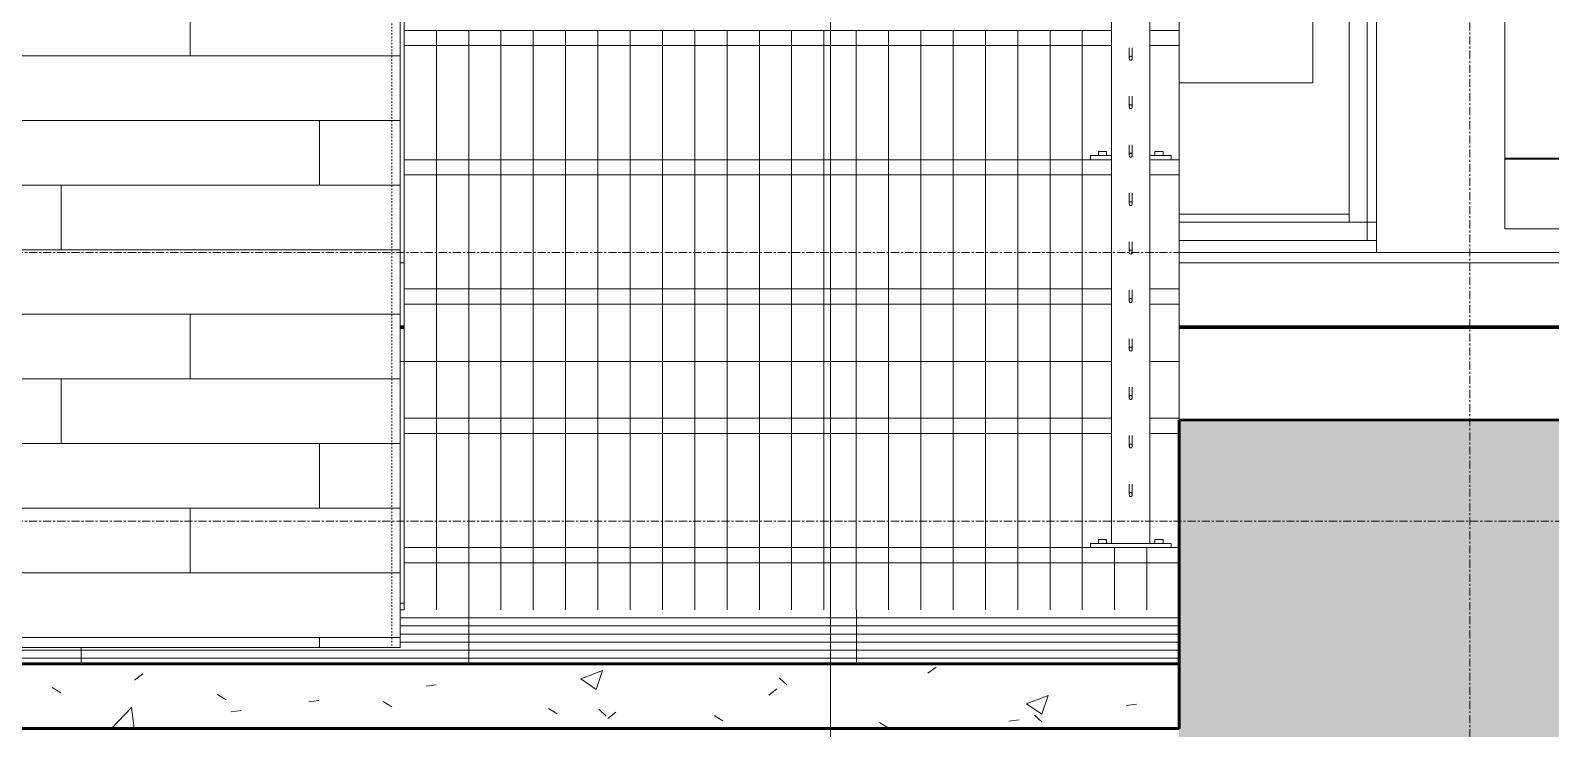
# Model space of a CAD drawing. Header units: inches. Extents: x -9021 to -7183, y -226 to 478.
# Drawn here: x -8715.7 to -8621.6, y -120.8 to -77.6 of the extents above; entities that cross this region are included whole.
import ezdxf

# ---------------------------------------------------------------- set-up
doc = ezdxf.new("R2010")
doc.units = ezdxf.units.IN
doc.header["$MEASUREMENT"] = 0
doc.linetypes.add('Dash 1_16_', pattern=[0.12499999999999999, 0.06249999999999999, -0.06249999999999999])
doc.linetypes.add('Grid Line 1_2_', pattern=[0.8749999999999999, 0.4999999999999999, -0.125, 0.125, -0.125])
for name, color, linetype, lineweight in [('A-DETL-1', 90, 'Dash 1_16_', 9), ('A-DOOR', 31, 'Continuous', 18), ('A-DOOR-1', 31, 'Continuous', 9), ('A-DOOR-FRAM', 31, 'Continuous', 9), ('A-FLOR-HRAL', 11, 'Continuous', 9), ('A-FLOR-LEVL-1', 51, 'Grid Line 1_2_', 9), ('A-FLOR-PATT-1', 8, 'Continuous', 9), ('A-GLAZ', 151, 'Continuous', 18), ('A-GLAZ-1', 151, 'Continuous', 9), ('A-GLAZ-2', 151, 'Dash 1_16_', 9), ('A-WALL', 113, 'Continuous', 18), ('A-WALL-PATT-1', 111, 'Continuous', 9), ('C-TOPO', 7, 'Continuous', 9), ('C-TOPO-1', 7, 'Continuous', 60), ('C-TOPO-MAJR', 7, 'Continuous', 80), ('G-ANNO-SYMB-1', 111, 'Continuous', 9), ('S-FNDN', 32, 'Continuous', 18), ('S-FNDN-1', 32, 'Continuous', 9), ('S-FNDN-2', 32, 'Continuous', 60), ('S-GRID-1', 1, 'Grid Line 1_2_', 9), ('S-STRS', 31, 'Continuous', 9)]:
    doc.layers.add(name, color=color, linetype=linetype, lineweight=lineweight)
pattern_1 = [(90, (-8716.569, -117.625), (-2, 1.224646799147353e-16), [])]

# ---------------------------------------------------------------- blocks, each defined once
blk = doc.blocks.new('Railing - 2_ x 1_2_ 2-1997081-BUILDING ELEVATION - NORTH _LAKE_')
at = {"layer": 'A-FLOR-HRAL'}
for p, q in [((-8650.069381505358, -85.375), (-8648.756881505358, -85.375)), ((-8650.069381505358, -85.375), (-8650.069381505358, -85.625)), ((-8649.569381505358, -85.12500000000011), (-8649.569381505358, -85.37500000000006)), ((-8649.569381505356, -85.125), (-8649.069381505358, -85.125)), ((-8649.069381505358, -85.37500000000006), (-8649.069381505358, -85.12500000000011)), ((-8646.381881505356, -85.375), (-8645.069381505356, -85.375)), ((-8646.069381505358, -85.12500000000011), (-8646.069381505358, -85.37500000000006)), ((-8646.069381505358, -85.125), (-8645.569381505358, -85.125)), ((-8645.569381505358, -85.37500000000006), (-8645.569381505358, -85.12500000000011)), ((-8645.069381505356, -85.625), (-8645.069381505356, -85.375))]:
    blk.add_line(p, q, dxfattribs=at)
blk = doc.blocks.new('Railing - 2_ x 1_2_ 2-1877839-BUILDING ELEVATION - NORTH _LAKE_')
at = {"layer": 'A-FLOR-HRAL'}
for p, q in [((-8648.756881505358, -68.08023431780686), (-8648.756881505358, -109.3749999999999)), ((-8646.381881505356, -109.3749999999999), (-8646.381881505356, -68.08023431780686)), ((-8649.569381505358, -109.1250000000001), (-8649.569381505358, -109.3749999999999)), ((-8649.569381505356, -109.125), (-8649.069381505358, -109.125)), ((-8649.069381505358, -109.3749999999999), (-8649.069381505358, -109.1250000000001)), ((-8646.069381505358, -109.1250000000001), (-8646.069381505358, -109.3749999999999)), ((-8646.069381505358, -109.125), (-8645.569381505358, -109.125)), ((-8645.569381505358, -109.3749999999999), (-8645.569381505358, -109.1250000000001)), ((-8650.069381505358, -109.375), (-8645.069381505356, -109.375)), ((-8650.069381505358, -109.375), (-8650.069381505358, -109.625)), ((-8645.069381505356, -109.625), (-8650.069381505358, -109.625)), ((-8645.069381505356, -109.625), (-8645.069381505356, -109.375))]:
    blk.add_line(p, q, dxfattribs=at)
blk = doc.blocks.new('Railing - Railing-1123708-BUILDING ELEVATION - NORTH _LAKE_')
at = {"layer": 'A-FLOR-HRAL'}
for p, q in [((-8647.663131505358, -78.70294890091749), (-8647.663131505358, -79.3450585794513)), ((-8647.475631505358, -79.3450585794513), (-8647.475631505358, -78.70294890091749)), ((-8647.663131505358, -81.70294890091749), (-8647.663131505358, -82.3450585794513)), ((-8647.475631505358, -82.3450585794513), (-8647.475631505358, -81.70294890091749)), ((-8647.663131505358, -84.70294890091749), (-8647.663131505358, -85.3450585794513)), ((-8647.475631505358, -85.3450585794513), (-8647.475631505358, -84.70294890091749)), ((-8647.663131505358, -87.70294890091749), (-8647.663131505358, -88.3450585794513)), ((-8647.475631505358, -88.3450585794513), (-8647.475631505358, -87.70294890091749)), ((-8647.663131505358, -90.70294890091732), (-8647.663131505358, -91.34505857945113)), ((-8647.475631505358, -91.34505857945113), (-8647.475631505358, -90.70294890091732)), ((-8647.663131505358, -93.70294890091749), (-8647.663131505358, -94.3450585794513)), ((-8647.475631505358, -94.3450585794513), (-8647.475631505358, -93.70294890091749)), ((-8647.663131505358, -96.70294890091732), (-8647.663131505358, -97.34505857945113)), ((-8647.475631505358, -97.34505857945113), (-8647.475631505358, -96.70294890091732)), ((-8647.663131505358, -99.70294890091749), (-8647.663131505358, -100.3450585794513)), ((-8647.475631505358, -100.3450585794513), (-8647.475631505358, -99.70294890091749)), ((-8647.663131505358, -102.7029489009175), (-8647.663131505358, -103.3450585794513)), ((-8647.475631505358, -103.3450585794513), (-8647.475631505358, -102.7029489009175)), ((-8647.663131505358, -105.7029489009175), (-8647.663131505358, -106.3450585794513)), ((-8647.475631505358, -106.3450585794513), (-8647.475631505358, -105.7029489009175))]:
    blk.add_line(p, q, dxfattribs=at)
at = {"layer": 'A-FLOR-HRAL', "flags": 128}
for points in [[(-8647.475631505358, -79.34505857945122), (-8647.478825959144, -79.31398513256103), (-8647.488191623754, -79.28502928972529), (-8647.503090244621, -79.26016434378127), (-8647.522506505358, -79.24108479970376), (-8647.54511721988, -79.2290908968911), (-8647.569381505358, -79.22499999999937), (-8647.593645790836, -79.2290908968911), (-8647.616256505358, -79.24108479970376), (-8647.635672766095, -79.26016434378127), (-8647.650571386963, -79.28502928972529), (-8647.659937051572, -79.31398513256103), (-8647.663131505358, -79.34505857945122)], [(-8647.663131505358, -79.34505857945122), (-8647.659937051572, -79.37613202634141), (-8647.650571386963, -79.40508786917715), (-8647.635672766095, -79.42995281512117), (-8647.616256505358, -79.4490323591987), (-8647.593645790836, -79.46102626201136), (-8647.569381505358, -79.46511715890308), (-8647.54511721988, -79.46102626201136), (-8647.522506505358, -79.4490323591987), (-8647.503090244621, -79.42995281512117), (-8647.488191623754, -79.40508786917715), (-8647.478825959144, -79.37613202634141), (-8647.475631505358, -79.34505857945122)], [(-8647.475631505358, -82.34505857945122), (-8647.478825959144, -82.31398513256103), (-8647.488191623754, -82.28502928972529), (-8647.503090244621, -82.26016434378127), (-8647.522506505358, -82.24108479970376), (-8647.54511721988, -82.2290908968911), (-8647.569381505358, -82.22499999999937), (-8647.593645790836, -82.2290908968911), (-8647.616256505358, -82.24108479970376), (-8647.635672766095, -82.26016434378127), (-8647.650571386963, -82.28502928972529), (-8647.659937051572, -82.31398513256103), (-8647.663131505358, -82.34505857945122)], [(-8647.663131505358, -82.34505857945122), (-8647.659937051572, -82.37613202634141), (-8647.650571386963, -82.40508786917715), (-8647.635672766095, -82.42995281512117), (-8647.616256505358, -82.4490323591987), (-8647.593645790836, -82.46102626201136), (-8647.569381505358, -82.46511715890308), (-8647.54511721988, -82.46102626201136), (-8647.522506505358, -82.4490323591987), (-8647.503090244621, -82.42995281512117), (-8647.488191623754, -82.40508786917715), (-8647.478825959144, -82.37613202634141), (-8647.475631505358, -82.34505857945122)], [(-8647.475631505358, -85.34505857945122), (-8647.478825959144, -85.31398513256103), (-8647.488191623754, -85.28502928972529), (-8647.503090244621, -85.26016434378127), (-8647.522506505358, -85.24108479970376), (-8647.54511721988, -85.2290908968911), (-8647.569381505358, -85.22499999999937), (-8647.593645790836, -85.2290908968911), (-8647.616256505358, -85.24108479970376), (-8647.635672766095, -85.26016434378127), (-8647.650571386963, -85.28502928972529), (-8647.659937051572, -85.31398513256103), (-8647.663131505358, -85.34505857945122)], [(-8647.663131505358, -85.34505857945122), (-8647.659937051572, -85.37613202634141), (-8647.650571386963, -85.40508786917715), (-8647.635672766095, -85.42995281512117), (-8647.616256505358, -85.4490323591987), (-8647.593645790836, -85.46102626201136), (-8647.569381505358, -85.46511715890308), (-8647.54511721988, -85.46102626201136), (-8647.522506505358, -85.4490323591987), (-8647.503090244621, -85.42995281512117), (-8647.488191623754, -85.40508786917715), (-8647.478825959144, -85.37613202634141), (-8647.475631505358, -85.34505857945122)], [(-8647.475631505358, -88.34505857945122), (-8647.478825959144, -88.31398513256103), (-8647.488191623754, -88.28502928972529), (-8647.503090244621, -88.26016434378127), (-8647.522506505358, -88.24108479970376), (-8647.54511721988, -88.2290908968911), (-8647.569381505358, -88.22499999999937), (-8647.593645790836, -88.2290908968911), (-8647.616256505358, -88.24108479970376), (-8647.635672766095, -88.26016434378127), (-8647.650571386963, -88.28502928972529), (-8647.659937051572, -88.31398513256103), (-8647.663131505358, -88.34505857945122)], [(-8647.663131505358, -88.34505857945122), (-8647.659937051572, -88.37613202634141), (-8647.650571386963, -88.40508786917715), (-8647.635672766095, -88.42995281512117), (-8647.616256505358, -88.4490323591987), (-8647.593645790836, -88.46102626201136), (-8647.569381505358, -88.46511715890308), (-8647.54511721988, -88.46102626201136), (-8647.522506505358, -88.4490323591987), (-8647.503090244621, -88.42995281512117), (-8647.488191623754, -88.40508786917715), (-8647.478825959144, -88.37613202634141), (-8647.475631505358, -88.34505857945122)], [(-8647.475631505358, -91.34505857945122), (-8647.478825959144, -91.31398513256103), (-8647.488191623754, -91.28502928972529), (-8647.503090244621, -91.26016434378127), (-8647.522506505358, -91.24108479970376), (-8647.54511721988, -91.2290908968911), (-8647.569381505358, -91.22499999999937), (-8647.593645790836, -91.2290908968911), (-8647.616256505358, -91.24108479970376), (-8647.635672766095, -91.26016434378127), (-8647.650571386963, -91.28502928972529), (-8647.659937051572, -91.31398513256103), (-8647.663131505358, -91.34505857945122)], [(-8647.663131505358, -91.34505857945122), (-8647.659937051572, -91.37613202634141), (-8647.650571386963, -91.40508786917715), (-8647.635672766095, -91.42995281512117), (-8647.616256505358, -91.4490323591987), (-8647.593645790836, -91.46102626201136), (-8647.569381505358, -91.46511715890308), (-8647.54511721988, -91.46102626201136), (-8647.522506505358, -91.4490323591987), (-8647.503090244621, -91.42995281512117), (-8647.488191623754, -91.40508786917715), (-8647.478825959144, -91.37613202634141), (-8647.475631505358, -91.34505857945122)], [(-8647.475631505358, -94.34505857945122), (-8647.478825959144, -94.31398513256103), (-8647.488191623754, -94.28502928972529), (-8647.503090244621, -94.26016434378127), (-8647.522506505358, -94.24108479970376), (-8647.54511721988, -94.2290908968911), (-8647.569381505358, -94.22499999999937), (-8647.593645790836, -94.2290908968911), (-8647.616256505358, -94.24108479970376), (-8647.635672766095, -94.26016434378127), (-8647.650571386963, -94.28502928972529), (-8647.659937051572, -94.31398513256103), (-8647.663131505358, -94.34505857945122)], [(-8647.663131505358, -94.34505857945122), (-8647.659937051572, -94.37613202634141), (-8647.650571386963, -94.40508786917715), (-8647.635672766095, -94.42995281512117), (-8647.616256505358, -94.4490323591987), (-8647.593645790836, -94.46102626201136), (-8647.569381505358, -94.46511715890308), (-8647.54511721988, -94.46102626201136), (-8647.522506505358, -94.4490323591987), (-8647.503090244621, -94.42995281512117), (-8647.488191623754, -94.40508786917715), (-8647.478825959144, -94.37613202634141), (-8647.475631505358, -94.34505857945122)], [(-8647.475631505358, -97.34505857945122), (-8647.478825959144, -97.31398513256102), (-8647.488191623754, -97.2850292897253), (-8647.503090244621, -97.26016434378126), (-8647.522506505358, -97.24108479970374), (-8647.54511721988, -97.22909089689111), (-8647.569381505358, -97.22499999999935), (-8647.593645790836, -97.22909089689111), (-8647.616256505358, -97.24108479970374), (-8647.635672766095, -97.26016434378126), (-8647.650571386963, -97.2850292897253), (-8647.659937051572, -97.31398513256102), (-8647.663131505358, -97.34505857945122)], [(-8647.663131505358, -97.34505857945122), (-8647.659937051572, -97.37613202634141), (-8647.650571386963, -97.40508786917714), (-8647.635672766095, -97.42995281512117), (-8647.616256505358, -97.44903235919868), (-8647.593645790836, -97.46102626201133), (-8647.569381505358, -97.46511715890307), (-8647.54511721988, -97.46102626201133), (-8647.522506505358, -97.44903235919868), (-8647.503090244621, -97.42995281512117), (-8647.488191623754, -97.40508786917714), (-8647.478825959144, -97.37613202634141), (-8647.475631505358, -97.34505857945122)], [(-8647.475631505358, -100.3450585794512), (-8647.478825959144, -100.313985132561), (-8647.488191623754, -100.2850292897253), (-8647.503090244621, -100.2601643437813), (-8647.522506505358, -100.2410847997037), (-8647.54511721988, -100.2290908968911), (-8647.569381505358, -100.2249999999994), (-8647.593645790836, -100.2290908968911), (-8647.616256505358, -100.2410847997037), (-8647.635672766095, -100.2601643437813), (-8647.650571386963, -100.2850292897253), (-8647.659937051572, -100.313985132561), (-8647.663131505358, -100.3450585794512)], [(-8647.663131505358, -100.3450585794512), (-8647.659937051572, -100.3761320263414), (-8647.650571386963, -100.4050878691771), (-8647.635672766095, -100.4299528151212), (-8647.616256505358, -100.4490323591987), (-8647.593645790836, -100.4610262620113), (-8647.569381505358, -100.4651171589031), (-8647.54511721988, -100.4610262620113), (-8647.522506505358, -100.4490323591987), (-8647.503090244621, -100.4299528151212), (-8647.488191623754, -100.4050878691771), (-8647.478825959144, -100.3761320263414), (-8647.475631505358, -100.3450585794512)], [(-8647.475631505358, -103.3450585794512), (-8647.478825959144, -103.313985132561), (-8647.488191623754, -103.2850292897253), (-8647.503090244621, -103.2601643437813), (-8647.522506505358, -103.2410847997037), (-8647.54511721988, -103.2290908968911), (-8647.569381505358, -103.2249999999994), (-8647.593645790836, -103.2290908968911), (-8647.616256505358, -103.2410847997037), (-8647.635672766095, -103.2601643437813), (-8647.650571386963, -103.2850292897253), (-8647.659937051572, -103.313985132561), (-8647.663131505358, -103.3450585794512)], [(-8647.663131505358, -103.3450585794512), (-8647.659937051572, -103.3761320263414), (-8647.650571386963, -103.4050878691771), (-8647.635672766095, -103.4299528151212), (-8647.616256505358, -103.4490323591987), (-8647.593645790836, -103.4610262620113), (-8647.569381505358, -103.4651171589031), (-8647.54511721988, -103.4610262620113), (-8647.522506505358, -103.4490323591987), (-8647.503090244621, -103.4299528151212), (-8647.488191623754, -103.4050878691771), (-8647.478825959144, -103.3761320263414), (-8647.475631505358, -103.3450585794512)], [(-8647.475631505358, -106.3450585794512), (-8647.478825959144, -106.313985132561), (-8647.488191623754, -106.2850292897253), (-8647.503090244621, -106.2601643437813), (-8647.522506505358, -106.2410847997037), (-8647.54511721988, -106.2290908968911), (-8647.569381505358, -106.2249999999994), (-8647.593645790836, -106.2290908968911), (-8647.616256505358, -106.2410847997037), (-8647.635672766095, -106.2601643437813), (-8647.650571386963, -106.2850292897253), (-8647.659937051572, -106.313985132561), (-8647.663131505358, -106.3450585794512)], [(-8647.663131505358, -106.3450585794512), (-8647.659937051572, -106.3761320263414), (-8647.650571386963, -106.4050878691771), (-8647.635672766095, -106.4299528151212), (-8647.616256505358, -106.4490323591987), (-8647.593645790836, -106.4610262620113), (-8647.569381505358, -106.4651171589031), (-8647.54511721988, -106.4610262620113), (-8647.522506505358, -106.4490323591987), (-8647.503090244621, -106.4299528151212), (-8647.488191623754, -106.4050878691771), (-8647.478825959144, -106.3761320263414), (-8647.475631505358, -106.3450585794512)]]:
    blk.add_lwpolyline(points, dxfattribs=at)
for name in ['Railing - 2_ x 1_2_ 2-1877839-BUILDING ELEVATION - NORTH _LAKE_', 'Railing - 2_ x 1_2_ 2-1997081-BUILDING ELEVATION - NORTH _LAKE_']:
    blk.add_blockref(name, (0, 0))
blk = doc.blocks.new('Door-Sidelight-Andersen-A_Series - FWSLD-1-17611-2134315-BUILDING ELEVATION - NORTH _LAKE_')
at = {"layer": 'A-DOOR'}
for p, q in [((-8644.569381505358, -9.565999999949883), (-8632.917289283247, -9.565999999949883)), ((-8632.917289283247, -9.565999999949883), (-8632.917289283247, -90.62699999994969)), ((-8644.569381505358, -10.69499999994961), (-8634.046289283247, -10.69499999994961)), ((-8634.046289283247, -10.69499999994961), (-8634.046289283247, -89.48449999994928)), ((-8644.569381505358, -14.62499999994985), (-8636.288789283248, -14.62499999994985)), ((-8636.288789283248, -14.62499999994985), (-8636.288789283248, -80.8749999999494)), ((-8636.288789283248, -80.8749999999494), (-8644.569381505358, -80.8749999999494)), ((-8634.046289283247, -88.99299999994899), (-8644.569381505358, -88.99299999994899)), ((-8632.351289283248, -89.48449999994928), (-8644.569381505358, -89.48449999994928)), ((-8634.046289283247, -89.48449999994928), (-8632.351289283248, -89.48449999994928)), ((-8632.351289283248, -90.62699999994967), (-8644.569381505358, -90.62699999994967)), ((-8632.351289283248, -90.62699999994967), (-8632.351289283248, -91.3749999999497)), ((-8632.351289283248, -91.3749999999497), (-8644.569381505358, -91.3749999999497))]:
    blk.add_line(p, q, dxfattribs=at)
at = {"layer": 'A-DOOR-1'}
for p, q in [((-8636.288789283248, -14.62499999994985), (-8644.569381505358, -14.62499999994985)), ((-8636.288789283248, -80.8749999999494), (-8636.288789283248, -14.62499999994985)), ((-8644.569381505358, -80.8749999999494), (-8636.288789283248, -80.8749999999494))]:
    blk.add_line(p, q, dxfattribs=at)
at = {"layer": 'A-DOOR-FRAM'}
for p, q in [((-8644.569381505358, -9.565999999950032), (-8632.917289283248, -9.565999999950032)), ((-8632.917289283248, -9.565999999950032), (-8632.917289283248, -90.62699999994967)), ((-8644.569381505358, -88.99299999994899), (-8634.046289283247, -88.99299999994899))]:
    blk.add_line(p, q, dxfattribs=at)
blk = doc.blocks.new('Window-Casement-Andersen-A_Series - ACW2868-2462844-BUILDING ELEVATION - NORTH _LAKE_')
at = {"layer": 'A-GLAZ-1'}
for p, q in [((-8624.398197061104, -85.53577525563448), (-8624.398197061104, -1.903465600596021)), ((-8584.648197061104, -1.903465600596032), (-8624.398197061104, -1.903465600596032)), ((-8584.648197061104, -1.903465600596032), (-8584.648197061104, -85.53577525563446)), ((-8619.898197061104, -85.53577525563448), (-8619.898197061104, -6.403465600596127)), ((-8619.898197061104, -6.403465600596138), (-8589.148197061104, -6.403465600596138)), ((-8589.148197061104, -6.403465600596138), (-8589.148197061104, -85.53577525563446)), ((-8619.523197061104, -6.778465600596095), (-8591.648197061106, -6.778465600596106)), ((-8619.523197061104, -84.77846560059692), (-8619.523197061104, -6.778465600596095)), ((-8591.648197061106, -7.136363514373879), (-8619.165299147327, -7.136363514373879)), ((-8619.165299147327, -7.136363514373879), (-8619.165299147327, -84.42156768681912)), ((-8616.835697061104, -81.29018435059719), (-8616.835697061104, -9.465965600596165)), ((-8616.835697061104, -9.465965600596165), (-8592.210697061106, -9.465965600596165)), ((-8592.210697061106, -9.465965600596165), (-8592.210697061106, -81.29018435059719)), ((-8592.210697061106, -81.29018435059719), (-8616.835697061104, -81.29018435059719)), ((-8619.165299147327, -84.42156768681912), (-8591.648197061106, -84.42156768681912)), ((-8624.398197061104, -85.59096560059629), (-8624.398197061104, -85.53577525563448)), ((-8619.898197061104, -85.53577525563448), (-8624.398197061104, -85.53577525563448)), ((-8624.398197061104, -89.90346560059658), (-8624.398197061104, -85.59096560059629)), ((-8624.398197061104, -85.59096560059629), (-8584.648197061104, -85.59096560059629)), ((-8619.898197061104, -85.40346560059629), (-8591.648197061106, -85.40346560059629)), ((-8591.648197061106, -84.77846560059692), (-8619.523197061104, -84.77846560059692)), ((-8584.648197061104, -85.53577525563446), (-8589.148197061104, -85.53577525563446)), ((-8584.648197061104, -85.53577525563446), (-8584.648197061104, -85.59096560059629)), ((-8584.648197061104, -85.59096560059629), (-8584.648197061104, -89.90346560059658)), ((-8584.648197061104, -89.90346560059658), (-8624.398197061104, -89.90346560059658))]:
    blk.add_line(p, q, dxfattribs=at)
at = {"layer": 'A-GLAZ-2'}
for p, q in [((-8589.866947061106, -7.136363514373879), (-8619.165299147327, -45.25741455748538)), ((-8619.165299147327, -45.25741455748538), (-8589.866947061106, -84.42156768681912))]:
    blk.add_line(p, q, dxfattribs=at)

msp = doc.modelspace()

# ---------------------------------------------------------------- hatches: boundary and pattern name
at = {"layer": 'A-FLOR-PATT-1'}
h = msp.add_hatch(dxfattribs=at)
h.set_pattern_fill('FP_17', color=256, style=0, pattern_type=2)
h.set_pattern_definition([(49.99999999999999, (-8685.235, 0), (13.77135023108388, -1.204960502599996), [1.44, -15.84]), (355, (-8685.235, 0), (-2.664420315039899, 14.44217637286024), [1.152, -12.672]), (100.451, (-8684.087, -0.1), (11.10707570708108, 13.23736583452952), [1.224, -13.462]), (46.184, (-8685.235, 3.84), (20.49128352030409, -3.177850168040312), [2.16, -23.76]), (96.636, (-8683.527, 3.575), (17.94587074025332, 18.70315236461811), [1.836, -20.193]), (351.184, (-8685.235, 3.84), (17.94541007767705, 18.7026139922741), [1.728, -19.008]), (21, (-8683.315, 2.88), (11.46051786234729, -7.730365277709628), [1.44, -15.84]), (326, (-8683.315, 2.88), (4.671351527220543, 13.92314867079765), [1.152, -12.672]), (71.45100000000001, (-8682.36, 2.236), (16.13206960540245, 6.192843873895955), [1.224, -13.462]), (37.50000000000001, (-8685.235, 0), (0.233123131443091, 6.391750198935043), [0.634, -11.885, 0.634, -12.23, -12.72]), (37.50000000000001, (-8685.235, 0), (0.233123131443091, 6.391750198935043), [-25.382, 0.634, -12.086]), (7.499999999999999, (-8685.235, 0), (5.050729498282234, 7.573040904100657), [0.634, -6.701000000000001, 0.634, -11.597, -4.848]), (7.499999999999999, (-8685.235, 0), (5.050729498282234, 7.573040904100657), [-19.565, 0.634, -4.214]), (327.5, (-8689.516, 0), (10.24958045060036, -0.4328898089248963), [0.634, -4.166, 0.634, -14.342, -19.872]), (327.5, (-8689.516, 0), (10.24958045060036, -0.4328898089248963), [-19.776, 0.634, -19.238]), (317.5, (-8691.436, 0), (11.19738967699189, 1.922143964846387), [0.634, -5.606, 0.634, -9.312000000000001, -14.112]), (317.5, (-8691.436, 0), (11.19738967699189, 1.922143964846387), [-16.186, 0.634, -13.478])])
h.paths.add_polyline_path([(-8876.569381505387, -120.8331857387379), (-8644.569381505398, -120.8331857387376), (-8644.569381505398, -116.8323177773516), (-8876.569381505387, -116.8323177773519)], flags=0)
at = {"layer": 'A-WALL-PATT-1'}
h = msp.add_hatch(dxfattribs=at)
h.set_pattern_fill('FP_1', color=256, style=0, pattern_type=2)
h.set_pattern_definition([(0, (-8697.819, -107.2), (0, 4), []), (90, (-8697.819, -107.2), (-7.999999999999999, 8), [4, -28]), (90, (-8681.819, -103.2), (-7.999999999999999, 8), [4, -28])])
h.paths.add_polyline_path([(-8876.569381505386, -131.082447052002), (-8876.5693359375, -131.082447052002), (-8876.5693359375, -129.7733885140785), (-8692.81938150536, -129.7733944694855), (-8692.81938150536, -124.8344876808167), (-8876.569381505386, -124.8344876808167), (-8876.569381505386, -129.7733885140771)], flags=0)
h.paths.add_polyline_path([(-8701.194364259221, -115.8164062500001), (-8692.81938150536, -115.8164062500001), (-8692.81938150536, -1.999999999999971), (-8866.569381505386, -1.999999999999971), (-8866.569381505386, -11.00000000000099), (-8870.569381505386, -11.00000000000099), (-8870.569381505386, -1.999999999999971), (-8876.569381505386, -1.999999999999971), (-8876.5693359375, -115.8164062500001), (-8843.819381505371, -115.8164062500001), (-8843.819381505371, -31.74999999994955), (-8725.319381505371, -31.74999999994955), (-8725.319381505371, -115.8164062500001), (-8708.19618993456, -115.8164062500001)], flags=0)
h = msp.add_hatch(dxfattribs=at)
h.set_pattern_fill('FP_4', color=256, style=0, pattern_type=2)
h.set_pattern_definition([(0, (-8685.235, 0), (15.36, 3.84), [0.634, -10.886, 0.634, -10.886, -61.44]), (0, (-8685.235, 0), (15.36, 3.84), [-23.04, 0.634, -22.406, 0.634, -10.886, -26.88]), (0, (-8685.235, 0), (15.36, 3.84), [-57.6, 0.634, -7.046, 0.634, -18.566]), (120, (-8679.475, 1.92), (-11.00553755053224, 11.38215020212898), [0.6339999999999999, -10.886, 0.6339999999999999, -10.886, -61.43999999999999]), (120, (-8679.475, 1.92), (-11.00553755053224, 11.38215020212898), [-23.04, 0.6339999999999999, -22.406, 0.6339999999999999, -10.886, -26.88]), (120, (-8679.475, 1.92), (-11.00553755053224, 11.38215020212898), [-57.59999999999999, 0.6339999999999999, -7.045999999999999, 0.6339999999999999, -18.566]), (240, (-8677.555, 9.6), (-4.354462449467752, -15.22215020212898), [0.634, -10.886, 0.634, -10.886, -61.44]), (240, (-8677.555, 9.6), (-4.354462449467752, -15.22215020212898), [-23.04, 0.634, -22.406, 0.634, -10.886, -26.88]), (240, (-8677.555, 9.6), (-4.354462449467752, -15.22215020212898), [-57.6, 0.634, -7.046, 0.634, -18.566])])
h.paths.add_polyline_path([(-8644.569381505358, -91.99999809265127), (-8519.819381505358, -91.99999809265127), (-8519.819381505358, -91.37499999994971), (-8644.569381505358, -91.37499999994971)], flags=0)
at = {"layer": 'C-TOPO'}
msp.add_hatch(color=256, dxfattribs=at).paths.add_polyline_path([(-8644.569381505398, -196.9090787343036), (-8337.93618993456, -196.9090787343036), (-8337.93618993456, -114.9896849781856), (-8348.8089113322, -113.7020413854967), (-8365.048791398818, -112.0289277694681), (-8442.812239158924, -103.634836702636), (-8458.656537455492, -102.0000000000001), (-8519.673347544793, -101.8382451950353), (-8533.720650944719, -101.9517695027354), (-8541.57918993456, -101.9353805933766), (-8578.60518993456, -101.7789313668824), (-8591.236604764823, -101.708789678025), (-8634.14418993456, -101.7282340529926), (-8644.569381505398, -101.73665064799), (-8644.569381505398, -124.8344876808167)], flags=0)
at = {"layer": 'S-FNDN-1'}
h = msp.add_hatch(dxfattribs=at)
h.set_pattern_fill('FP_18', color=256, style=0, pattern_type=2)
h.set_pattern_definition([(270, (-8760.569, -114.99), (24, 1.469576158976824e-15), []), (0, (-8760.569, -114.99), (0, 0.5), [])])
h.paths.add_polyline_path([(-8876.569381505387, -116.8323177773519), (-8876.5693359375, -116.832316363827), (-8644.569381505398, -116.8137826211016), (-8644.569381505398, -113.4830729166666), (-8692.569381505358, -113.4830729166666), (-8692.569381505358, -113.06640625), (-8692.81938150536, -113.06640625), (-8692.81938150536, -115.8164062500001), (-8876.569381505382, -115.8164062500004), (-8876.569381505387, -116.813782621102)], flags=0)
at = {"layer": 'S-STRS'}
h = msp.add_hatch(dxfattribs=at)
h.set_pattern_fill('FP_3', color=256, style=0, pattern_type=2)
h.set_pattern_definition(pattern_1)
h.paths.add_polyline_path([(-8645.71481493456, -78.56640625000001), (-8644.569381505358, -78.56640625000001), (-8644.569381505358, -77.6249999999999), (-8646.381881505358, -77.6249999999999), (-8646.381881505358, -78.56640625000001)], flags=0)
h.paths.add_polyline_path([(-8671.17018993456, -78.56640625000001), (-8648.756881505358, -78.56640625000001), (-8648.756881505358, -77.6249999999999), (-8692.569381505358, -77.6249999999999), (-8692.569381505358, -78.56640625000001)], flags=0)
h = msp.add_hatch(dxfattribs=at)
h.set_pattern_fill('FP_3', color=256, style=0, pattern_type=2)
h.set_pattern_definition(pattern_1)
h.paths.add_polyline_path([(-8692.569381505358, -85.62500000000013), (-8650.069381505358, -85.62500000000013), (-8650.069381505358, -85.37500000000001), (-8649.569381505358, -85.37500000000001), (-8649.560862961931, -85.12500000000007), (-8649.069381505358, -85.12500000000007), (-8649.069381505358, -85.37500000000001), (-8648.756881505358, -85.37500000000001), (-8648.756881505358, -78.56640625000001), (-8692.569381505358, -78.56640625000001), (-8692.569381505358, -83.90057873430352)], flags=0)
h.paths.add_polyline_path([(-8645.069381505358, -85.62500000000013), (-8644.569381505358, -85.62500000000013), (-8644.569381505358, -78.56640625000001), (-8646.381881505358, -78.56640625000001), (-8646.381881505358, -85.37500000000001), (-8646.069381505358, -85.37500000000001), (-8646.060862961931, -85.12500000000007), (-8645.569381505358, -85.12500000000007), (-8645.569381505358, -85.37500000000001), (-8645.069381505358, -85.37500000000001)], flags=0)
h = msp.add_hatch(dxfattribs=at)
h.set_pattern_fill('FP_3', color=256, style=0, pattern_type=2)
h.set_pattern_definition(pattern_1)
h.paths.add_polyline_path([(-8692.569381505358, -86.56640625000007), (-8648.756881505358, -86.56640625000007), (-8648.756881505358, -85.62500000000013), (-8692.569381505358, -85.62500000000013)], flags=0)
h.paths.add_polyline_path([(-8646.381881505358, -86.56640625000007), (-8644.569381505358, -86.56640625000007), (-8644.569381505358, -85.62500000000013), (-8646.381881505358, -85.62500000000013), (-8646.381881505358, -86.25492248430346)], flags=0)
h = msp.add_hatch(dxfattribs=at)
h.set_pattern_fill('FP_3', color=256, style=0, pattern_type=2)
h.set_pattern_definition(pattern_1)
h.paths.add_polyline_path([(-8689.68318993456, -93.62500000000001), (-8648.756881505358, -93.62500000000001), (-8648.756881505358, -86.56640625000007), (-8692.569381505358, -86.56640625000007), (-8692.569381505358, -93.62500000000001)], flags=0)
h.paths.add_polyline_path([(-8646.381881505358, -93.62500000000001), (-8644.569381505358, -93.62500000000001), (-8644.569381505358, -86.56640625000007), (-8646.381881505358, -86.56640625000007), (-8646.381881505358, -93.31795373430346)], flags=0)
h = msp.add_hatch(dxfattribs=at)
h.set_pattern_fill('FP_3', color=256, style=0, pattern_type=2)
h.set_pattern_definition(pattern_1)
h.paths.add_polyline_path([(-8645.71481493456, -94.56640625000013), (-8644.569381505358, -94.56640625000013), (-8644.569381505358, -93.62500000000001), (-8646.381881505358, -93.62500000000001), (-8646.381881505358, -94.56640625000013)], flags=0)
h.paths.add_polyline_path([(-8692.569381505358, -94.56640625000013), (-8648.756881505358, -94.56640625000013), (-8648.756881505358, -93.62500000000001), (-8692.569381505358, -93.62500000000001)], flags=0)
h = msp.add_hatch(dxfattribs=at)
h.set_pattern_fill('FP_3', color=256, style=0, pattern_type=2)
h.set_pattern_definition(pattern_1)
h.paths.add_polyline_path([(-8689.68318993456, -101.6250000000001), (-8648.756881505358, -101.6250000000001), (-8648.756881505358, -94.56640625000013), (-8692.569381505358, -94.56640624999996), (-8692.569381505358, -101.6250000000001)], flags=0)
h.paths.add_polyline_path([(-8646.381881505358, -101.6250000000001), (-8644.569580078123, -101.6250000000001), (-8644.569381505358, -94.56640625000013), (-8646.381881505358, -94.56640625000013), (-8646.381881505358, -100.3809849843035)], flags=0)
h = msp.add_hatch(dxfattribs=at)
h.set_pattern_fill('FP_3', color=256, style=0, pattern_type=2)
h.set_pattern_definition(pattern_1)
h.paths.add_polyline_path([(-8646.381881505358, -102.56640625), (-8644.569381505358, -102.56640625), (-8644.569580078123, -101.6250000000001), (-8646.381881505358, -101.6250000000001)], flags=0)
h.paths.add_polyline_path([(-8689.68318993456, -102.56640625), (-8648.756881505358, -102.56640625), (-8648.756881505358, -101.6250000000001), (-8692.569381505358, -101.6250000000001), (-8692.569381505358, -102.56640625)], flags=0)
h = msp.add_hatch(dxfattribs=at)
h.set_pattern_fill('FP_3', color=256, style=0, pattern_type=2)
h.set_pattern_definition(pattern_1)
h.paths.add_polyline_path([(-8692.569381505358, -109.625), (-8650.069381505358, -109.625), (-8650.069381505358, -109.3749999999998), (-8649.569381505358, -109.3749999999998), (-8649.560862961931, -109.1250000000001), (-8649.069381505358, -109.1250000000001), (-8649.069381505358, -109.3749999999998), (-8648.756881505358, -109.3749999999998), (-8648.756881505358, -102.56640625), (-8692.569381505358, -102.56640625), (-8692.569381505358, -102.7353287343036)], flags=0)
h.paths.add_polyline_path([(-8644.569381505358, -109.625), (-8644.569381505358, -102.56640625), (-8646.381881505358, -102.56640625), (-8646.381881505358, -109.3749999999998), (-8646.069381505358, -109.3749999999998), (-8646.060862961931, -109.1250000000001), (-8645.569381505358, -109.1250000000001), (-8645.569381505358, -109.3749999999998), (-8645.069381505358, -109.3749999999998), (-8645.069381505358, -109.625)], flags=0)
h = msp.add_hatch(dxfattribs=at)
h.set_pattern_fill('FP_3', color=256, style=0, pattern_type=2)
h.set_pattern_definition(pattern_1)
h.paths.add_polyline_path([(-8692.569381505358, -110.5664062500001), (-8644.569381505358, -110.5664062500001), (-8644.569381505358, -109.625), (-8692.569381505358, -109.625)], flags=0)
h = msp.add_hatch(dxfattribs=at)
h.set_pattern_fill('FP_3', color=256, style=0, pattern_type=2)
h.set_pattern_definition(pattern_1)
h.paths.add_polyline_path([(-8692.569381505358, -113.4830729166669), (-8644.569381505358, -113.4830729166668), (-8644.569381505358, -110.5664062500001), (-8692.569381505358, -110.5664062500001)], flags=0)

# ---------------------------------------------------------------- linework, layer by layer
at = {"layer": 'A-DETL-1'}
msp.add_line((-8693.319381505358, -1.99999999999999), (-8693.319381505358, -115.8164062499999), dxfattribs=at)
at = {"layer": 'A-FLOR-LEVL-1'}
for p, q in [((-8318.04369555357, -91.3749999999497), (-9000.20102319295, -91.3749999999497)), ((-8318.04369555357, -108), (-9000.20102319295, -108))]:
    msp.add_line(p, q, dxfattribs=at)
at = {"layer": 'A-WALL'}
for p, q in [((-8632.351289283248, -8.99999999994965), (-8632.351289283248, -90.62699999994969)), ((-8692.819381505358, -91.3749999999497), (-8692.569381505358, -91.3749999999497)), ((-8632.351289283248, -91.3749999999497), (-8519.819381505358, -91.3749999999497))]:
    msp.add_line(p, q, dxfattribs=at)
at = {"layer": 'C-TOPO'}
for p, q in [((-8692.569381505358, -91.99999809265127), (-8692.8193359375, -91.99999809265127)), ((-8600.137207031248, -91.99999809265127), (-8644.569381505358, -91.99999809265127)), ((-8648.756881505358, -98.12499618530263), (-8692.8193359375, -98.12499618530263)), ((-8648.756881505358, -98.12499618530263), (-8692.8193359375, -98.12499618530263)), ((-8648.756881505358, -98.12499618530263), (-8692.8193359375, -98.12499618530263)), ((-8644.569580078123, -98.12499618530263), (-8646.381881505358, -98.12499618530263)), ((-8644.569580078123, -98.12499618530263), (-8646.381881505358, -98.12499618530263)), ((-8644.569580078123, -98.12499618530263), (-8646.381881505358, -98.12499618530263)), ((-8644.569580078123, -99.3764762878417), (-8644.569580078123, -98.12499618530263)), ((-8644.569580078123, -99.3764762878417), (-8644.569580078123, -98.12499618530263)), ((-8644.569580078123, -99.3764762878417), (-8644.569580078123, -98.12499618530263)), ((-8644.569580078123, -101.0000038146973), (-8644.569580078123, -99.3764762878417)), ((-8644.569580078123, -101.0000038146973), (-8644.569580078123, -99.3764762878417)), ((-8644.569580078123, -101.0000038146973), (-8644.569580078123, -99.3764762878417)), ((-8644.569580078123, -101.0000038146973), (-8644.569580078123, -101.7366485595704)), ((-8644.569580078123, -101.0000038146973), (-8644.569580078123, -101.7366485595704)), ((-8644.569580078123, -101.0000038146973), (-8644.569580078123, -101.7366485595704)), ((-8610.06005859375, -101.7087936401368), (-8644.569580078123, -101.7366485595704)), ((-8644.569580078123, -116.8323177773516), (-8644.569580078123, -101.7366485595704)), ((-8644.569580078123, -101.7366485595704), (-8644.569580078123, -105.4298171997071)), ((-8644.569580078123, -105.4298171997071), (-8644.569580078123, -116.8323177773516))]:
    msp.add_line(p, q, dxfattribs=at)
at = {"layer": 'C-TOPO-1'}
for p, q in [((-8644.569381505396, -101.7366506479898), (-8610.060058593748, -101.7087901532831)), ((-8644.569381505398, -116.8323177773516), (-8644.569381505398, -101.7366506479898))]:
    msp.add_line(p, q, dxfattribs=at)
at = {"layer": 'C-TOPO-1', "flags": 128}
msp.add_lwpolyline([(-8644.569381505398, -116.8323177773516), (-8644.569381505398, -105.4297536087485), (-8644.569381505398, -101.7366506479898)], dxfattribs=at)
at = {"layer": 'C-TOPO-MAJR'}
msp.add_line((-8692.569381505358, -96.00000000000007), (-8692.81938150536, -96.00000000000007), dxfattribs=at)
at = {"layer": 'C-TOPO-MAJR', "flags": 128}
msp.add_lwpolyline([(-8512.26440453523, -96.00000000000007), (-8518.932712639431, -96.00000000000007), (-8539.932712639433, -96.00000000000007), (-8579.932712639431, -96.00000000000007), (-8600.61644667654, -96.00000000000007), (-8644.569381505358, -96.00000000000007)], dxfattribs=at)
at = {"layer": 'G-ANNO-SYMB-1'}
msp.add_line((-8666.166984723355, 384.3759802906874), (-8666.166984723355, -196.8990835732373), dxfattribs=at)
at = {"layer": 'S-FNDN'}
for p, q in [((-8692.819381505358, -115.8164062499999), (-8692.819381505358, -1.999999999999993)), ((-8692.569381505358, -113.06640625), (-8692.81938150536, -113.06640625)), ((-8876.569381505382, -115.8164062500003), (-8692.81938150536, -115.81640625))]:
    msp.add_line(p, q, dxfattribs=at)
at = {"layer": 'S-FNDN-2'}
for p, q in [((-8644.569381505396, -116.8323177773515), (-8876.569381505386, -116.8323177773519)), ((-8644.569381505396, -120.8331857387375), (-8644.569381505396, -116.8323177773515)), ((-8876.569381505386, -120.8331857387378), (-8644.569381505396, -120.8331857387375))]:
    msp.add_line(p, q, dxfattribs=at)
at = {"layer": 'S-GRID-1'}
msp.add_line((-8626.569381505384, -194), (-8626.569381505384, 454.1448510893824), dxfattribs=at)
at = {"layer": 'S-STRS'}
for p, q in [((-8692.569381505358, -77.62499999999997), (-8692.569381505358, -70.56640624999997)), ((-8644.569381505358, -70.56640624999997), (-8644.569381505358, -77.62499999999997)), ((-8692.569381505358, -78.56640625), (-8692.569381505358, -77.62499999999999)), ((-8692.569381505358, -77.62499999999999), (-8648.756881505356, -77.62499999999999)), ((-8646.381881505356, -77.62499999999999), (-8644.569381505358, -77.62499999999999)), ((-8644.569381505358, -77.62499999999999), (-8644.569381505358, -78.56640625)), ((-8692.569381505358, -85.62499999999999), (-8692.569381505358, -78.56640624999997)), ((-8692.569381505358, -78.56640625), (-8648.756881505356, -78.56640625)), ((-8646.381881505356, -78.56640625), (-8644.569381505358, -78.56640625)), ((-8644.569381505358, -78.56640624999997), (-8644.569381505358, -85.62499999999999)), ((-8692.569381505358, -86.56640625), (-8692.569381505358, -85.62499999999999)), ((-8692.569381505358, -85.62499999999999), (-8648.756881505356, -85.62499999999999)), ((-8646.381881505356, -85.62499999999999), (-8644.569381505358, -85.62499999999999)), ((-8644.569381505358, -85.62499999999999), (-8644.569381505358, -86.56640625)), ((-8692.569381505358, -93.62499999999999), (-8692.569381505358, -86.56640624999997)), ((-8692.569381505358, -86.56640625), (-8648.756881505356, -86.56640625)), ((-8646.381881505356, -86.56640625), (-8644.569381505358, -86.56640625)), ((-8644.569381505358, -86.56640624999997), (-8644.569381505358, -93.62499999999999)), ((-8692.569381505358, -94.56640624999999), (-8692.569381505358, -93.62499999999999)), ((-8692.569381505358, -93.62499999999999), (-8648.756881505356, -93.62499999999999)), ((-8646.381881505356, -93.62499999999999), (-8644.569381505358, -93.62499999999999)), ((-8644.569381505358, -93.62499999999999), (-8644.569381505358, -94.56640624999999)), ((-8692.569381505358, -101.625), (-8692.569381505358, -94.56640624999997)), ((-8692.569381505358, -94.56640624999999), (-8648.756881505356, -94.56640624999999)), ((-8646.381881505356, -94.56640624999999), (-8644.569381505358, -94.56640624999999)), ((-8644.569381505358, -94.56640624999997), (-8644.569381505358, -98.12500315302347)), ((-8692.569381505358, -102.56640625), (-8692.569381505358, -101.625)), ((-8692.569381505358, -101.625), (-8648.756881505356, -101.625)), ((-8646.381881505356, -101.625), (-8644.569580078123, -101.625)), ((-8692.569381505358, -109.625), (-8692.569381505358, -102.56640625)), ((-8692.569381505358, -102.56640625), (-8648.756881505356, -102.56640625)), ((-8646.381881505356, -102.56640625), (-8644.569381505358, -102.56640625)), ((-8692.569381505358, -110.56640625), (-8692.569381505358, -109.625)), ((-8692.569381505358, -109.625), (-8650.069381505356, -109.625)), ((-8645.069381505356, -109.625), (-8644.569381505358, -109.625)), ((-8692.569381505358, -113.4830729166669), (-8692.569381505358, -110.56640625)), ((-8692.569381505358, -110.56640625), (-8644.569381505358, -110.56640625))]:
    msp.add_line(p, q, dxfattribs=at)

# ---------------------------------------------------------------- block references
at = {"layer": 'A-DOOR'}
msp.add_blockref('Door-Sidelight-Andersen-A_Series - FWSLD-1-17611-2134315-BUILDING ELEVATION - NORTH _LAKE_', (0, 0), dxfattribs=at)
at = {"layer": 'A-FLOR-HRAL'}
msp.add_blockref('Railing - Railing-1123708-BUILDING ELEVATION - NORTH _LAKE_', (0, 0), dxfattribs=at)
at = {"layer": 'A-GLAZ'}
msp.add_blockref('Window-Casement-Andersen-A_Series - ACW2868-2462844-BUILDING ELEVATION - NORTH _LAKE_', (0, 0), dxfattribs=at)

doc.saveas('drawing.dxf')
